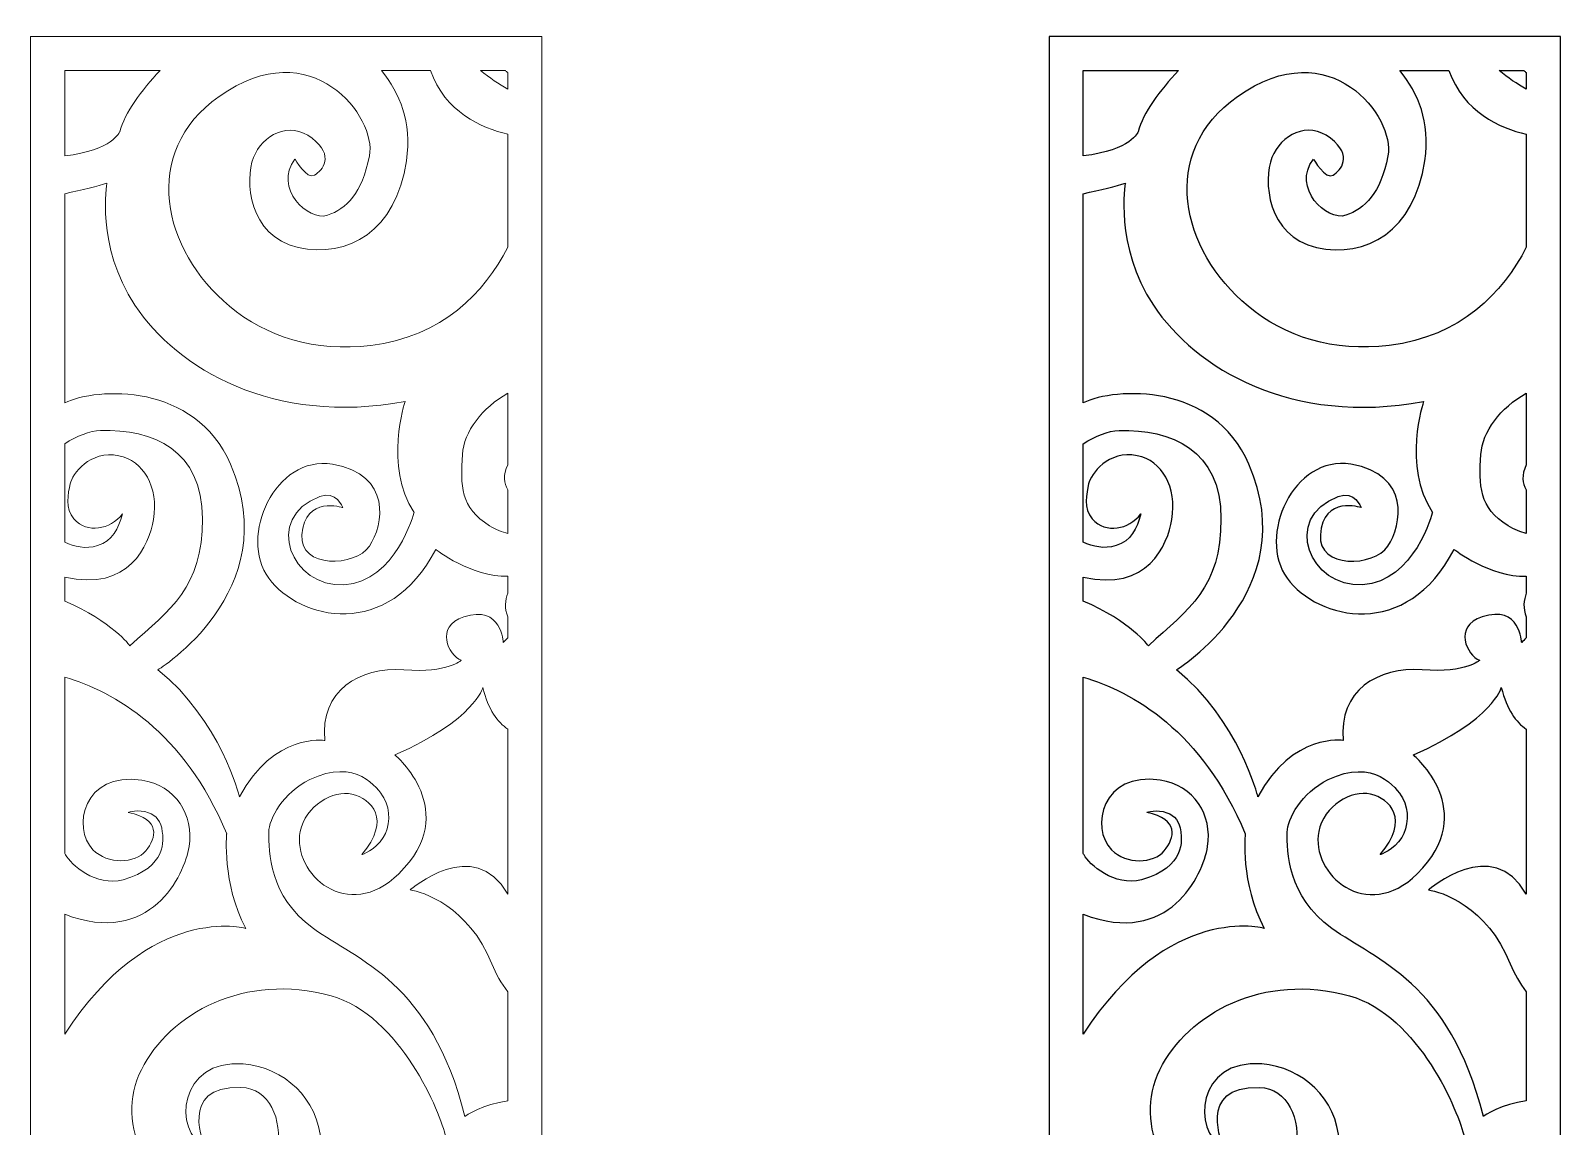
# Model space of a CAD drawing. Header units: centimetres. Extents: x 20.4 to 27.5, y -9.5 to 9.5.
# Drawn here: x 20.44 to 27.5, y 4.47 to 9.53 of the extents above; entities that cross this region are included whole.
import ezdxf

# ---------------------------------------------------------------- set-up
doc = ezdxf.new("R2010")
doc.units = ezdxf.units.CM
doc.header["$MEASUREMENT"] = 0
doc.layers.add('layer 1', color=7, linetype='Continuous')

msp = doc.modelspace()

# ---------------------------------------------------------------- linework, layer by layer
at = {"layer": 'layer 1', "color": 7, "lineweight": 9}
for points, knots in [([(20.43881, 9.5), (20.43881, 9.5), (22.79906, 9.5), (22.79906, 9.5), (22.79906, 9.5), (22.79906, 9.5), (22.79906, -9.49999), (22.79906, -9.49999), (22.79906, -9.49999), (22.79906, -9.49999), (20.43881, -9.49999), (20.43881, -9.49999), (20.43881, -9.49999), (20.43881, -9.49999), (20.43881, 9.5), (20.43881, 9.5)], [0, 0, 0, 0, 0.2, 0.2, 0.2, 0.2, 0.4, 0.4, 0.4, 0.4, 0.6, 0.6, 0.6, 0.6, 1, 1, 1, 1]), ([(22.05862, 9.34265), (22.14259, 9.23527), (22.19967, 9.10881), (22.17333, 8.9262), (22.17333, 8.9262), (22.12627, 8.59997), (21.90278, 8.47393), (21.67341, 8.52582), (21.67341, 8.52582), (21.44403, 8.57773), (21.42638, 8.83723), (21.46756, 8.94103), (21.46756, 8.94103), (21.50873, 9.04483), (21.63223, 9.11156), (21.7381, 9.03001), (21.7381, 9.03001), (21.84397, 8.94844), (21.78515, 8.88171), (21.74987, 8.85947), (21.74987, 8.85947), (21.71458, 8.83723), (21.6587, 8.93362), (21.6587, 8.93362), (21.6587, 8.93362), (21.55872, 8.80016), (21.72046, 8.64445), (21.80867, 8.67412), (21.80867, 8.67412), (21.8969, 8.70377), (21.96827, 8.77447), (22.00277, 8.94844), (22.00277, 8.94844), (22.03805, 9.12639), (21.7381, 9.52677), (21.30875, 9.22278), (21.30875, 9.22278), (20.94273, 8.96362), (21.04724, 8.51185), (21.35724, 8.25424), (21.35724, 8.25424), (21.52731, 8.11292), (21.75029, 8.04204), (22.00865, 8.07355), (22.00865, 8.07355), (22.34199, 8.11422), (22.53278, 8.31753), (22.64171, 8.5263), (22.64171, 8.5263), (22.64171, 8.5263), (22.64171, 9.04822), (22.64171, 9.04822), (22.64171, 9.04822), (22.51888, 9.07702), (22.35152, 9.1513), (22.28462, 9.34265), (22.28462, 9.34265), (22.28462, 9.34265), (22.05862, 9.34265), (22.05862, 9.34265)], [0, 0, 0, 0, 0.0625, 0.0625, 0.0625, 0.0625, 0.125, 0.125, 0.125, 0.125, 0.1875, 0.1875, 0.1875, 0.1875, 0.25, 0.25, 0.25, 0.25, 0.3125, 0.3125, 0.3125, 0.3125, 0.375, 0.375, 0.375, 0.375, 0.4375, 0.4375, 0.4375, 0.4375, 0.5, 0.5, 0.5, 0.5, 0.5625, 0.5625, 0.5625, 0.5625, 0.625, 0.625, 0.625, 0.625, 0.6875, 0.6875, 0.6875, 0.6875, 0.75, 0.75, 0.75, 0.75, 0.8125, 0.8125, 0.8125, 0.8125, 0.875, 0.875, 0.875, 0.875, 1, 1, 1, 1]), ([(20.59616, 8.94811), (20.81828, 8.97413), (20.85, 9.05966), (20.85, 9.05966), (20.85, 9.05966), (20.87327, 9.14764), (20.95048, 9.25005), (21.0364, 9.34265), (21.0364, 9.34265), (21.0364, 9.34265), (20.59616, 9.34265), (20.59616, 9.34265), (20.59616, 9.34265), (20.59616, 9.34265), (20.59616, 8.94811), (20.59616, 8.94811)], [0, 0, 0, 0, 0.2, 0.2, 0.2, 0.2, 0.4, 0.4, 0.4, 0.4, 0.6, 0.6, 0.6, 0.6, 1, 1, 1, 1]), ([(22.51577, 9.34265), (22.5575, 9.30853), (22.59983, 9.27986), (22.64171, 9.25594), (22.64171, 9.25594), (22.64171, 9.25594), (22.64171, 9.33287), (22.64171, 9.33287), (22.64171, 9.33287), (22.63766, 9.33619), (22.6338, 9.33945), (22.6301, 9.34265), (22.6301, 9.34265), (22.6301, 9.34265), (22.51577, 9.34265), (22.51577, 9.34265)], [0, 0, 0, 0, 0.2, 0.2, 0.2, 0.2, 0.4, 0.4, 0.4, 0.4, 0.6, 0.6, 0.6, 0.6, 1, 1, 1, 1]), ([(22.64171, 7.00775), (22.4744, 7.00286), (22.3086, 7.13193), (22.3086, 7.13193), (22.3086, 7.13193), (22.09099, 6.70931), (21.67929, 6.80569), (21.53813, 6.99847), (21.53813, 6.99847), (21.39698, 7.19124), (21.56754, 7.56937), (21.83221, 7.52489), (21.83221, 7.52489), (22.10922, 7.47833), (22.06747, 7.24315), (22.00277, 7.14675), (22.00277, 7.14675), (21.93807, 7.05037), (21.67929, 7.04296), (21.69105, 7.19866), (21.69105, 7.19866), (21.705, 7.38318), (21.87926, 7.3247), (21.87926, 7.3247), (21.87926, 7.3247), (21.87926, 7.3247), (21.84985, 7.40626), (21.77339, 7.3766), (21.77339, 7.3766), (21.51093, 7.2748), (21.64401, 6.95399), (21.88514, 6.96881), (21.88514, 6.96881), (22.12627, 6.98364), (22.20861, 7.30246), (22.20861, 7.30246), (22.20861, 7.30246), (22.06747, 7.51748), (22.16744, 7.81405), (22.16744, 7.81405), (22.16744, 7.81405), (21.55578, 7.70284), (21.11557, 7.96552), (20.92058, 8.25891), (20.92058, 8.25891), (20.73826, 8.53324), (20.7912, 8.8224), (20.7912, 8.8224), (20.7912, 8.8224), (20.75169, 8.80995), (20.67605, 8.79164), (20.59616, 8.77345), (20.59616, 8.77345), (20.59616, 8.77345), (20.59616, 7.80868), (20.59616, 7.80868), (20.59616, 7.80868), (20.74454, 7.87943), (21.19777, 7.90375), (21.36169, 7.52489), (21.36169, 7.52489), (21.61611, 6.93688), (21.02645, 6.57585), (21.02645, 6.57585), (21.02645, 6.57585), (21.31464, 6.346), (21.40286, 5.99011), (21.40286, 5.99011), (21.40286, 5.99011), (21.56166, 6.28669), (21.79692, 6.24963), (21.79692, 6.24963), (21.79692, 6.24963), (21.77339, 6.47946), (21.95572, 6.59067), (22.16157, 6.57585), (22.16157, 6.57585), (22.36741, 6.56103), (22.42623, 6.62034), (22.42623, 6.62034), (22.42623, 6.62034), (22.36741, 6.64258), (22.30271, 6.77604), (22.43799, 6.82053), (22.43799, 6.82053), (22.6133, 6.87818), (22.6203, 6.70189), (22.6203, 6.70189), (22.6203, 6.70189), (22.62529, 6.70817), (22.63308, 6.71564), (22.64171, 6.72311), (22.64171, 6.72311), (22.64171, 6.72311), (22.64171, 6.8207), (22.64171, 6.8207), (22.64171, 6.8207), (22.62475, 6.85864), (22.62978, 6.89766), (22.64171, 6.93057), (22.64171, 6.93057), (22.64171, 6.93057), (22.64171, 7.00775), (22.64171, 7.00775)], [0, 0, 0, 0, 0.037037, 0.037037, 0.037037, 0.037037, 0.0740741, 0.0740741, 0.0740741, 0.0740741, 0.1111111, 0.1111111, 0.1111111, 0.1111111, 0.1481481, 0.1481481, 0.1481481, 0.1481481, 0.1851852, 0.1851852, 0.1851852, 0.1851852, 0.2222222, 0.2222222, 0.2222222, 0.2222222, 0.2592593, 0.2592593, 0.2592593, 0.2592593, 0.2962963, 0.2962963, 0.2962963, 0.2962963, 0.3333333, 0.3333333, 0.3333333, 0.3333333, 0.3703704, 0.3703704, 0.3703704, 0.3703704, 0.4074074, 0.4074074, 0.4074074, 0.4074074, 0.4444444, 0.4444444, 0.4444444, 0.4444444, 0.4814815, 0.4814815, 0.4814815, 0.4814815, 0.5185185, 0.5185185, 0.5185185, 0.5185185, 0.5555556, 0.5555556, 0.5555556, 0.5555556, 0.5925926, 0.5925926, 0.5925926, 0.5925926, 0.6296296, 0.6296296, 0.6296296, 0.6296296, 0.6666667, 0.6666667, 0.6666667, 0.6666667, 0.7037037, 0.7037037, 0.7037037, 0.7037037, 0.7407407, 0.7407407, 0.7407407, 0.7407407, 0.7777778, 0.7777778, 0.7777778, 0.7777778, 0.8148148, 0.8148148, 0.8148148, 0.8148148, 0.8518519, 0.8518519, 0.8518519, 0.8518519, 0.8888889, 0.8888889, 0.8888889, 0.8888889, 0.9259259, 0.9259259, 0.9259259, 0.9259259, 1, 1, 1, 1]), ([(22.64171, 7.85305), (22.52238, 7.78496), (22.43883, 7.67665), (22.43211, 7.56937), (22.43211, 7.56937), (22.4232, 7.42711), (22.42208, 7.3229), (22.55735, 7.24135), (22.55735, 7.24135), (22.58705, 7.22344), (22.61503, 7.21174), (22.64171, 7.20538), (22.64171, 7.20538), (22.64171, 7.20538), (22.64171, 7.40759), (22.64171, 7.40759), (22.64171, 7.40759), (22.62389, 7.43556), (22.6182, 7.47573), (22.64171, 7.52278), (22.64171, 7.52278), (22.64171, 7.52278), (22.64171, 7.85305), (22.64171, 7.85305)], [0, 0, 0, 0, 0.1428571, 0.1428571, 0.1428571, 0.1428571, 0.2857143, 0.2857143, 0.2857143, 0.2857143, 0.4285714, 0.4285714, 0.4285714, 0.4285714, 0.5714286, 0.5714286, 0.5714286, 0.5714286, 0.7142857, 0.7142857, 0.7142857, 0.7142857, 1, 1, 1, 1]), ([(20.59616, 6.89335), (20.81562, 6.79948), (20.89706, 6.68707), (20.89706, 6.68707), (20.89706, 6.68707), (21.08527, 6.8576), (21.2323, 6.95399), (21.2323, 7.2728), (21.2323, 7.2728), (21.2323, 7.59162), (21.00292, 7.688), (20.76178, 7.6806), (20.76178, 7.6806), (20.71076, 7.67902), (20.65324, 7.65473), (20.59616, 7.61974), (20.59616, 7.61974), (20.59616, 7.61974), (20.59616, 7.16561), (20.59616, 7.16561), (20.59616, 7.16561), (20.64052, 7.14388), (20.69353, 7.13255), (20.74819, 7.14938), (20.74819, 7.14938), (20.81761, 7.17075), (20.84288, 7.22668), (20.86299, 7.29541), (20.86299, 7.29541), (20.80497, 7.2243), (20.70207, 7.20195), (20.63852, 7.27288), (20.63852, 7.27288), (20.5966, 7.31964), (20.61177, 7.39045), (20.62158, 7.43494), (20.62158, 7.43494), (20.63138, 7.47942), (20.71154, 7.59115), (20.84597, 7.56454), (20.84597, 7.56454), (20.95957, 7.54207), (21.03041, 7.42117), (21.00586, 7.27033), (21.00586, 7.27033), (20.98665, 7.15222), (20.89276, 6.93447), (20.59616, 7.00415), (20.59616, 7.00415), (20.59616, 7.00415), (20.59616, 6.89335), (20.59616, 6.89335)], [0, 0, 0, 0, 0.0714286, 0.0714286, 0.0714286, 0.0714286, 0.1428571, 0.1428571, 0.1428571, 0.1428571, 0.2142857, 0.2142857, 0.2142857, 0.2142857, 0.2857143, 0.2857143, 0.2857143, 0.2857143, 0.3571429, 0.3571429, 0.3571429, 0.3571429, 0.4285714, 0.4285714, 0.4285714, 0.4285714, 0.5, 0.5, 0.5, 0.5, 0.5714286, 0.5714286, 0.5714286, 0.5714286, 0.6428571, 0.6428571, 0.6428571, 0.6428571, 0.7142857, 0.7142857, 0.7142857, 0.7142857, 0.7857143, 0.7857143, 0.7857143, 0.7857143, 0.8571429, 0.8571429, 0.8571429, 0.8571429, 1, 1, 1, 1]), ([(20.59616, 4.89346), (20.99239, 5.50563), (21.43227, 5.38214), (21.43227, 5.38214), (21.43227, 5.38214), (21.32052, 5.58974), (21.34405, 5.81959), (21.34405, 5.81959), (21.34405, 5.81959), (21.14522, 6.2945), (20.82438, 6.47468), (20.59616, 6.54269), (20.59616, 6.54269), (20.59616, 6.54269), (20.59616, 5.72784), (20.59616, 5.72784), (20.59616, 5.72784), (20.59775, 5.72579), (20.59908, 5.72378), (20.60014, 5.72181), (20.60014, 5.72181), (20.62361, 5.67814), (20.73964, 5.57259), (20.86581, 5.6072), (20.86581, 5.6072), (21.07137, 5.66358), (21.05047, 5.79652), (21.04685, 5.82864), (21.04685, 5.82864), (21.04135, 5.87746), (21.01915, 5.9028), (20.98315, 5.91626), (20.98315, 5.91626), (20.9369, 5.93356), (20.88975, 5.91763), (20.88975, 5.91763), (20.88975, 5.91763), (21.04179, 5.88691), (21.01885, 5.79974), (20.97082, 5.74086), (20.97082, 5.74086), (20.92159, 5.68055), (20.79462, 5.67626), (20.72674, 5.74553), (20.72674, 5.74553), (20.62831, 5.84593), (20.68128, 6.10677), (20.95183, 6.06684), (20.95183, 6.06684), (21.10768, 6.04386), (21.19407, 5.90485), (21.17054, 5.76027), (21.17054, 5.76027), (21.14897, 5.62767), (20.99376, 5.29564), (20.59616, 5.4474), (20.59616, 5.4474), (20.59616, 5.4474), (20.59616, 4.89346), (20.59616, 4.89346)], [0, 0, 0, 0, 0.0625, 0.0625, 0.0625, 0.0625, 0.125, 0.125, 0.125, 0.125, 0.1875, 0.1875, 0.1875, 0.1875, 0.25, 0.25, 0.25, 0.25, 0.3125, 0.3125, 0.3125, 0.3125, 0.375, 0.375, 0.375, 0.375, 0.4375, 0.4375, 0.4375, 0.4375, 0.5, 0.5, 0.5, 0.5, 0.5625, 0.5625, 0.5625, 0.5625, 0.625, 0.625, 0.625, 0.625, 0.6875, 0.6875, 0.6875, 0.6875, 0.75, 0.75, 0.75, 0.75, 0.8125, 0.8125, 0.8125, 0.8125, 0.875, 0.875, 0.875, 0.875, 1, 1, 1, 1]), ([(22.64171, 6.30194), (22.59434, 6.33374), (22.55144, 6.39207), (22.52621, 6.4943), (22.52621, 6.4943), (22.52621, 6.4943), (22.49092, 6.346), (22.12039, 6.1829), (22.12039, 6.1829), (22.12039, 6.1829), (22.43211, 5.92339), (22.13804, 5.63423), (22.13804, 5.63423), (21.90472, 5.40481), (21.64549, 5.63277), (21.68345, 5.82933), (21.68345, 5.82933), (21.70631, 5.94768), (21.83652, 6.02272), (21.92226, 6.00244), (21.92226, 6.00244), (22.01228, 5.98116), (22.10597, 5.88556), (21.96747, 5.7232), (21.96747, 5.7232), (21.96747, 5.7232), (22.03075, 5.74225), (22.06683, 5.80186), (22.06683, 5.80186), (22.09478, 5.84805), (22.10407, 5.92746), (22.06985, 5.98496), (22.06985, 5.98496), (22.04231, 6.03124), (21.93865, 6.17147), (21.72707, 6.06927), (21.72707, 6.06927), (21.60397, 6.00983), (21.53813, 5.88506), (21.53813, 5.827), (21.53813, 5.827), (21.53813, 5.73803), (21.53813, 5.53043), (21.74398, 5.38214), (21.74398, 5.38214), (21.94983, 5.23386), (22.28507, 5.13746), (22.44387, 4.51466), (22.44387, 4.51466), (22.44387, 4.51466), (22.5302, 4.57416), (22.64171, 4.58577), (22.64171, 4.58577), (22.64171, 4.58577), (22.64171, 5.08969), (22.64171, 5.08969), (22.64171, 5.08969), (22.61177, 5.12905), (22.58595, 5.1722), (22.56739, 5.21902), (22.56739, 5.21902), (22.46152, 5.48594), (22.24391, 5.55267), (22.19097, 5.56009), (22.19097, 5.56009), (22.19097, 5.56009), (22.48533, 5.81843), (22.64171, 5.53965), (22.64171, 5.53965), (22.64171, 5.53965), (22.64171, 6.30194), (22.64171, 6.30194)], [0, 0, 0, 0, 0.0526316, 0.0526316, 0.0526316, 0.0526316, 0.1052632, 0.1052632, 0.1052632, 0.1052632, 0.1578947, 0.1578947, 0.1578947, 0.1578947, 0.2105263, 0.2105263, 0.2105263, 0.2105263, 0.2631579, 0.2631579, 0.2631579, 0.2631579, 0.3157895, 0.3157895, 0.3157895, 0.3157895, 0.3684211, 0.3684211, 0.3684211, 0.3684211, 0.4210526, 0.4210526, 0.4210526, 0.4210526, 0.4736842, 0.4736842, 0.4736842, 0.4736842, 0.5263158, 0.5263158, 0.5263158, 0.5263158, 0.5789474, 0.5789474, 0.5789474, 0.5789474, 0.6315789, 0.6315789, 0.6315789, 0.6315789, 0.6842105, 0.6842105, 0.6842105, 0.6842105, 0.7368421, 0.7368421, 0.7368421, 0.7368421, 0.7894737, 0.7894737, 0.7894737, 0.7894737, 0.8421053, 0.8421053, 0.8421053, 0.8421053, 0.8947368, 0.8947368, 0.8947368, 0.8947368, 1, 1, 1, 1]), ([(20.59616, 3.59525), (20.72815, 3.82933), (21.04105, 3.75674), (21.12643, 3.59528), (21.12643, 3.59528), (21.22054, 3.41733), (21.06174, 3.26904), (20.94999, 3.26163), (20.94999, 3.26163), (20.83825, 3.25421), (20.69709, 3.38027), (20.7912, 3.52113), (20.7912, 3.52113), (20.8853, 3.662), (20.99704, 3.51373), (20.99704, 3.51373), (20.99704, 3.51373), (20.96176, 3.64718), (20.72062, 3.69167), (20.67945, 3.46182), (20.67945, 3.46182), (20.61532, 3.10385), (21.02645, 3.09853), (21.02645, 3.09853), (21.02645, 3.09853), (21.17936, 3.25421), (21.34994, 3.32836), (21.34994, 3.32836), (21.34994, 3.32836), (21.22642, 3.68425), (21.7381, 3.68425), (21.7381, 3.68425), (21.7381, 3.68425), (21.7381, 3.68425), (21.74851, 3.70848), (21.7765, 3.74005), (21.7765, 3.74005), (21.80439, 3.7715), (21.84985, 3.81029), (21.84985, 3.81029), (21.84985, 3.81029), (21.63812, 3.80288), (21.73222, 4.06238), (21.87338, 4.0179), (21.87338, 4.0179), (22.1336, 3.93589), (21.98512, 3.70649), (21.98512, 3.70649), (21.98512, 3.70649), (22.09099, 3.75098), (22.25567, 3.63235), (22.25567, 3.63235), (22.25567, 3.63235), (22.32624, 3.68425), (22.38506, 3.66943), (22.38506, 3.66943), (22.38506, 3.66943), (22.38506, 3.75098), (22.47916, 3.83253), (22.47916, 3.83253), (22.47916, 3.83253), (22.16157, 4.04756), (22.35565, 4.41828), (22.35565, 4.41828), (22.35565, 4.41828), (22.33212, 4.52949), (22.14532, 4.98202), (21.82632, 5.07074), (21.82632, 5.07074), (21.42638, 5.18195), (21.07938, 4.98918), (20.94999, 4.72968), (20.94999, 4.72968), (20.8241, 4.47718), (20.9794, 4.14394), (21.30287, 4.10687), (21.30287, 4.10687), (21.62931, 4.06946), (21.67975, 4.64072), (21.40874, 4.64812), (21.40874, 4.64812), (21.11468, 4.65616), (21.24407, 4.37379), (21.24407, 4.37379), (21.24407, 4.37379), (21.09595, 4.44423), (21.12035, 4.78103), (21.42023, 4.7568), (21.42023, 4.7568), (21.60932, 4.74152), (21.766, 4.5969), (21.77926, 4.39603), (21.77926, 4.39603), (21.80867, 3.95117), (21.4205, 3.79547), (21.10878, 3.83253), (21.10878, 3.83253), (20.91811, 3.85522), (20.72527, 4.02216), (20.59616, 4.17554), (20.59616, 4.17554), (20.59616, 4.17554), (20.59616, 3.59525), (20.59616, 3.59525)], [0, 0, 0, 0, 0.037037, 0.037037, 0.037037, 0.037037, 0.0740741, 0.0740741, 0.0740741, 0.0740741, 0.1111111, 0.1111111, 0.1111111, 0.1111111, 0.1481481, 0.1481481, 0.1481481, 0.1481481, 0.1851852, 0.1851852, 0.1851852, 0.1851852, 0.2222222, 0.2222222, 0.2222222, 0.2222222, 0.2592593, 0.2592593, 0.2592593, 0.2592593, 0.2962963, 0.2962963, 0.2962963, 0.2962963, 0.3333333, 0.3333333, 0.3333333, 0.3333333, 0.3703704, 0.3703704, 0.3703704, 0.3703704, 0.4074074, 0.4074074, 0.4074074, 0.4074074, 0.4444444, 0.4444444, 0.4444444, 0.4444444, 0.4814815, 0.4814815, 0.4814815, 0.4814815, 0.5185185, 0.5185185, 0.5185185, 0.5185185, 0.5555556, 0.5555556, 0.5555556, 0.5555556, 0.5925926, 0.5925926, 0.5925926, 0.5925926, 0.6296296, 0.6296296, 0.6296296, 0.6296296, 0.6666667, 0.6666667, 0.6666667, 0.6666667, 0.7037037, 0.7037037, 0.7037037, 0.7037037, 0.7407407, 0.7407407, 0.7407407, 0.7407407, 0.7777778, 0.7777778, 0.7777778, 0.7777778, 0.8148148, 0.8148148, 0.8148148, 0.8148148, 0.8518519, 0.8518519, 0.8518519, 0.8518519, 0.8888889, 0.8888889, 0.8888889, 0.8888889, 0.9259259, 0.9259259, 0.9259259, 0.9259259, 1, 1, 1, 1])]:
    msp.add_open_spline(points, degree=3, knots=knots, dxfattribs=at)
at = {"layer": 'layer 1', "color": 250}
for points, knots in [([(25.13975, 9.5), (25.13975, 9.5), (27.5, 9.5), (27.5, 9.5), (27.5, 9.5), (27.5, 9.5), (27.5, -9.49999), (27.5, -9.49999), (27.5, -9.49999), (27.5, -9.49999), (25.13975, -9.49999), (25.13975, -9.49999), (25.13975, -9.49999), (25.13975, -9.49999), (25.13975, 9.5), (25.13975, 9.5)], [0, 0, 0, 0, 0.2, 0.2, 0.2, 0.2, 0.4, 0.4, 0.4, 0.4, 0.6, 0.6, 0.6, 0.6, 1, 1, 1, 1]), ([(26.75956, 9.34265), (26.84353, 9.23527), (26.90061, 9.10881), (26.87427, 8.9262), (26.87427, 8.9262), (26.82721, 8.59997), (26.60372, 8.47393), (26.37435, 8.52582), (26.37435, 8.52582), (26.14497, 8.57773), (26.12732, 8.83723), (26.1685, 8.94103), (26.1685, 8.94103), (26.20967, 9.04483), (26.33317, 9.11156), (26.43904, 9.03001), (26.43904, 9.03001), (26.54491, 8.94844), (26.48609, 8.88171), (26.45081, 8.85947), (26.45081, 8.85947), (26.41552, 8.83723), (26.35964, 8.93362), (26.35964, 8.93362), (26.35964, 8.93362), (26.25966, 8.80016), (26.4214, 8.64445), (26.50961, 8.67412), (26.50961, 8.67412), (26.59784, 8.70377), (26.66921, 8.77447), (26.70371, 8.94844), (26.70371, 8.94844), (26.73899, 9.12639), (26.43904, 9.52677), (26.00969, 9.22278), (26.00969, 9.22278), (25.64367, 8.96362), (25.74818, 8.51185), (26.05818, 8.25424), (26.05818, 8.25424), (26.22825, 8.11292), (26.45123, 8.04204), (26.70959, 8.07355), (26.70959, 8.07355), (27.04293, 8.11422), (27.23372, 8.31753), (27.34265, 8.5263), (27.34265, 8.5263), (27.34265, 8.5263), (27.34265, 9.04822), (27.34265, 9.04822), (27.34265, 9.04822), (27.21982, 9.07702), (27.05246, 9.1513), (26.98556, 9.34265), (26.98556, 9.34265), (26.98556, 9.34265), (26.75956, 9.34265), (26.75956, 9.34265)], [0, 0, 0, 0, 0.0625, 0.0625, 0.0625, 0.0625, 0.125, 0.125, 0.125, 0.125, 0.1875, 0.1875, 0.1875, 0.1875, 0.25, 0.25, 0.25, 0.25, 0.3125, 0.3125, 0.3125, 0.3125, 0.375, 0.375, 0.375, 0.375, 0.4375, 0.4375, 0.4375, 0.4375, 0.5, 0.5, 0.5, 0.5, 0.5625, 0.5625, 0.5625, 0.5625, 0.625, 0.625, 0.625, 0.625, 0.6875, 0.6875, 0.6875, 0.6875, 0.75, 0.75, 0.75, 0.75, 0.8125, 0.8125, 0.8125, 0.8125, 0.875, 0.875, 0.875, 0.875, 1, 1, 1, 1]), ([(25.2971, 8.94811), (25.51922, 8.97413), (25.55094, 9.05966), (25.55094, 9.05966), (25.55094, 9.05966), (25.57421, 9.14764), (25.65142, 9.25005), (25.73734, 9.34265), (25.73734, 9.34265), (25.73734, 9.34265), (25.2971, 9.34265), (25.2971, 9.34265), (25.2971, 9.34265), (25.2971, 9.34265), (25.2971, 8.94811), (25.2971, 8.94811)], [0, 0, 0, 0, 0.2, 0.2, 0.2, 0.2, 0.4, 0.4, 0.4, 0.4, 0.6, 0.6, 0.6, 0.6, 1, 1, 1, 1]), ([(27.21671, 9.34265), (27.25844, 9.30853), (27.30077, 9.27986), (27.34265, 9.25594), (27.34265, 9.25594), (27.34265, 9.25594), (27.34265, 9.33287), (27.34265, 9.33287), (27.34265, 9.33287), (27.3386, 9.33619), (27.33474, 9.33945), (27.33104, 9.34265), (27.33104, 9.34265), (27.33104, 9.34265), (27.21671, 9.34265), (27.21671, 9.34265)], [0, 0, 0, 0, 0.2, 0.2, 0.2, 0.2, 0.4, 0.4, 0.4, 0.4, 0.6, 0.6, 0.6, 0.6, 1, 1, 1, 1]), ([(27.34265, 7.00775), (27.17534, 7.00286), (27.00954, 7.13193), (27.00954, 7.13193), (27.00954, 7.13193), (26.79193, 6.70931), (26.38023, 6.80569), (26.23907, 6.99847), (26.23907, 6.99847), (26.09792, 7.19124), (26.26848, 7.56937), (26.53315, 7.52489), (26.53315, 7.52489), (26.81016, 7.47833), (26.76841, 7.24315), (26.70371, 7.14675), (26.70371, 7.14675), (26.63901, 7.05037), (26.38023, 7.04296), (26.39199, 7.19866), (26.39199, 7.19866), (26.40594, 7.38318), (26.5802, 7.3247), (26.5802, 7.3247), (26.5802, 7.3247), (26.5802, 7.3247), (26.55079, 7.40626), (26.47433, 7.3766), (26.47433, 7.3766), (26.21187, 7.2748), (26.34495, 6.95399), (26.58608, 6.96881), (26.58608, 6.96881), (26.82721, 6.98364), (26.90955, 7.30246), (26.90955, 7.30246), (26.90955, 7.30246), (26.76841, 7.51748), (26.86838, 7.81405), (26.86838, 7.81405), (26.86838, 7.81405), (26.25672, 7.70284), (25.81651, 7.96552), (25.62152, 8.25891), (25.62152, 8.25891), (25.4392, 8.53324), (25.49214, 8.8224), (25.49214, 8.8224), (25.49214, 8.8224), (25.45263, 8.80995), (25.37699, 8.79164), (25.2971, 8.77345), (25.2971, 8.77345), (25.2971, 8.77345), (25.2971, 7.80868), (25.2971, 7.80868), (25.2971, 7.80868), (25.44548, 7.87943), (25.89871, 7.90375), (26.06263, 7.52489), (26.06263, 7.52489), (26.31705, 6.93688), (25.72739, 6.57585), (25.72739, 6.57585), (25.72739, 6.57585), (26.01558, 6.346), (26.1038, 5.99011), (26.1038, 5.99011), (26.1038, 5.99011), (26.2626, 6.28669), (26.49786, 6.24963), (26.49786, 6.24963), (26.49786, 6.24963), (26.47433, 6.47946), (26.65666, 6.59067), (26.86251, 6.57585), (26.86251, 6.57585), (27.06835, 6.56103), (27.12717, 6.62034), (27.12717, 6.62034), (27.12717, 6.62034), (27.06835, 6.64258), (27.00365, 6.77604), (27.13893, 6.82053), (27.13893, 6.82053), (27.31424, 6.87818), (27.32124, 6.70189), (27.32124, 6.70189), (27.32124, 6.70189), (27.32623, 6.70817), (27.33402, 6.71564), (27.34265, 6.72311), (27.34265, 6.72311), (27.34265, 6.72311), (27.34265, 6.8207), (27.34265, 6.8207), (27.34265, 6.8207), (27.32569, 6.85864), (27.33072, 6.89766), (27.34265, 6.93057), (27.34265, 6.93057), (27.34265, 6.93057), (27.34265, 7.00775), (27.34265, 7.00775)], [0, 0, 0, 0, 0.037037, 0.037037, 0.037037, 0.037037, 0.0740741, 0.0740741, 0.0740741, 0.0740741, 0.1111111, 0.1111111, 0.1111111, 0.1111111, 0.1481481, 0.1481481, 0.1481481, 0.1481481, 0.1851852, 0.1851852, 0.1851852, 0.1851852, 0.2222222, 0.2222222, 0.2222222, 0.2222222, 0.2592593, 0.2592593, 0.2592593, 0.2592593, 0.2962963, 0.2962963, 0.2962963, 0.2962963, 0.3333333, 0.3333333, 0.3333333, 0.3333333, 0.3703704, 0.3703704, 0.3703704, 0.3703704, 0.4074074, 0.4074074, 0.4074074, 0.4074074, 0.4444444, 0.4444444, 0.4444444, 0.4444444, 0.4814815, 0.4814815, 0.4814815, 0.4814815, 0.5185185, 0.5185185, 0.5185185, 0.5185185, 0.5555556, 0.5555556, 0.5555556, 0.5555556, 0.5925926, 0.5925926, 0.5925926, 0.5925926, 0.6296296, 0.6296296, 0.6296296, 0.6296296, 0.6666667, 0.6666667, 0.6666667, 0.6666667, 0.7037037, 0.7037037, 0.7037037, 0.7037037, 0.7407407, 0.7407407, 0.7407407, 0.7407407, 0.7777778, 0.7777778, 0.7777778, 0.7777778, 0.8148148, 0.8148148, 0.8148148, 0.8148148, 0.8518519, 0.8518519, 0.8518519, 0.8518519, 0.8888889, 0.8888889, 0.8888889, 0.8888889, 0.9259259, 0.9259259, 0.9259259, 0.9259259, 1, 1, 1, 1]), ([(27.34265, 7.85305), (27.22332, 7.78496), (27.13977, 7.67665), (27.13305, 7.56937), (27.13305, 7.56937), (27.12414, 7.42711), (27.12302, 7.3229), (27.25829, 7.24135), (27.25829, 7.24135), (27.28799, 7.22344), (27.31597, 7.21174), (27.34265, 7.20538), (27.34265, 7.20538), (27.34265, 7.20538), (27.34265, 7.40759), (27.34265, 7.40759), (27.34265, 7.40759), (27.32483, 7.43556), (27.31914, 7.47573), (27.34265, 7.52278), (27.34265, 7.52278), (27.34265, 7.52278), (27.34265, 7.85305), (27.34265, 7.85305)], [0, 0, 0, 0, 0.1428571, 0.1428571, 0.1428571, 0.1428571, 0.2857143, 0.2857143, 0.2857143, 0.2857143, 0.4285714, 0.4285714, 0.4285714, 0.4285714, 0.5714286, 0.5714286, 0.5714286, 0.5714286, 0.7142857, 0.7142857, 0.7142857, 0.7142857, 1, 1, 1, 1]), ([(25.2971, 6.89335), (25.51656, 6.79948), (25.598, 6.68707), (25.598, 6.68707), (25.598, 6.68707), (25.78621, 6.8576), (25.93324, 6.95399), (25.93324, 7.2728), (25.93324, 7.2728), (25.93324, 7.59162), (25.70386, 7.688), (25.46272, 7.6806), (25.46272, 7.6806), (25.4117, 7.67902), (25.35418, 7.65473), (25.2971, 7.61974), (25.2971, 7.61974), (25.2971, 7.61974), (25.2971, 7.16561), (25.2971, 7.16561), (25.2971, 7.16561), (25.34146, 7.14388), (25.39447, 7.13255), (25.44913, 7.14938), (25.44913, 7.14938), (25.51855, 7.17075), (25.54382, 7.22668), (25.56393, 7.29541), (25.56393, 7.29541), (25.50591, 7.2243), (25.40301, 7.20195), (25.33946, 7.27288), (25.33946, 7.27288), (25.29754, 7.31964), (25.31271, 7.39045), (25.32252, 7.43494), (25.32252, 7.43494), (25.33232, 7.47942), (25.41248, 7.59115), (25.54691, 7.56454), (25.54691, 7.56454), (25.66051, 7.54207), (25.73135, 7.42117), (25.7068, 7.27033), (25.7068, 7.27033), (25.68759, 7.15222), (25.5937, 6.93447), (25.2971, 7.00415), (25.2971, 7.00415), (25.2971, 7.00415), (25.2971, 6.89335), (25.2971, 6.89335)], [0, 0, 0, 0, 0.0714286, 0.0714286, 0.0714286, 0.0714286, 0.1428571, 0.1428571, 0.1428571, 0.1428571, 0.2142857, 0.2142857, 0.2142857, 0.2142857, 0.2857143, 0.2857143, 0.2857143, 0.2857143, 0.3571429, 0.3571429, 0.3571429, 0.3571429, 0.4285714, 0.4285714, 0.4285714, 0.4285714, 0.5, 0.5, 0.5, 0.5, 0.5714286, 0.5714286, 0.5714286, 0.5714286, 0.6428571, 0.6428571, 0.6428571, 0.6428571, 0.7142857, 0.7142857, 0.7142857, 0.7142857, 0.7857143, 0.7857143, 0.7857143, 0.7857143, 0.8571429, 0.8571429, 0.8571429, 0.8571429, 1, 1, 1, 1]), ([(25.2971, 4.89346), (25.69333, 5.50563), (26.13321, 5.38214), (26.13321, 5.38214), (26.13321, 5.38214), (26.02146, 5.58974), (26.04499, 5.81959), (26.04499, 5.81959), (26.04499, 5.81959), (25.84616, 6.2945), (25.52532, 6.47468), (25.2971, 6.54269), (25.2971, 6.54269), (25.2971, 6.54269), (25.2971, 5.72784), (25.2971, 5.72784), (25.2971, 5.72784), (25.29869, 5.72579), (25.30002, 5.72378), (25.30108, 5.72181), (25.30108, 5.72181), (25.32455, 5.67814), (25.44058, 5.57259), (25.56675, 5.6072), (25.56675, 5.6072), (25.77231, 5.66358), (25.75141, 5.79652), (25.74779, 5.82864), (25.74779, 5.82864), (25.74229, 5.87746), (25.72009, 5.9028), (25.68409, 5.91626), (25.68409, 5.91626), (25.63784, 5.93356), (25.59069, 5.91763), (25.59069, 5.91763), (25.59069, 5.91763), (25.74273, 5.88691), (25.71979, 5.79974), (25.67176, 5.74086), (25.67176, 5.74086), (25.62253, 5.68055), (25.49556, 5.67626), (25.42768, 5.74553), (25.42768, 5.74553), (25.32925, 5.84593), (25.38222, 6.10677), (25.65277, 6.06684), (25.65277, 6.06684), (25.80862, 6.04386), (25.89501, 5.90485), (25.87148, 5.76027), (25.87148, 5.76027), (25.84991, 5.62767), (25.6947, 5.29564), (25.2971, 5.4474), (25.2971, 5.4474), (25.2971, 5.4474), (25.2971, 4.89346), (25.2971, 4.89346)], [0, 0, 0, 0, 0.0625, 0.0625, 0.0625, 0.0625, 0.125, 0.125, 0.125, 0.125, 0.1875, 0.1875, 0.1875, 0.1875, 0.25, 0.25, 0.25, 0.25, 0.3125, 0.3125, 0.3125, 0.3125, 0.375, 0.375, 0.375, 0.375, 0.4375, 0.4375, 0.4375, 0.4375, 0.5, 0.5, 0.5, 0.5, 0.5625, 0.5625, 0.5625, 0.5625, 0.625, 0.625, 0.625, 0.625, 0.6875, 0.6875, 0.6875, 0.6875, 0.75, 0.75, 0.75, 0.75, 0.8125, 0.8125, 0.8125, 0.8125, 0.875, 0.875, 0.875, 0.875, 1, 1, 1, 1]), ([(27.34265, 6.30194), (27.29528, 6.33374), (27.25238, 6.39207), (27.22715, 6.4943), (27.22715, 6.4943), (27.22715, 6.4943), (27.19186, 6.346), (26.82133, 6.1829), (26.82133, 6.1829), (26.82133, 6.1829), (27.13305, 5.92339), (26.83898, 5.63423), (26.83898, 5.63423), (26.60566, 5.40481), (26.34643, 5.63277), (26.38439, 5.82933), (26.38439, 5.82933), (26.40725, 5.94768), (26.53746, 6.02272), (26.6232, 6.00244), (26.6232, 6.00244), (26.71322, 5.98116), (26.80691, 5.88556), (26.66841, 5.7232), (26.66841, 5.7232), (26.66841, 5.7232), (26.73169, 5.74225), (26.76777, 5.80186), (26.76777, 5.80186), (26.79572, 5.84805), (26.80501, 5.92746), (26.77079, 5.98496), (26.77079, 5.98496), (26.74325, 6.03124), (26.63959, 6.17147), (26.42801, 6.06927), (26.42801, 6.06927), (26.30491, 6.00983), (26.23907, 5.88506), (26.23907, 5.827), (26.23907, 5.827), (26.23907, 5.73803), (26.23907, 5.53043), (26.44492, 5.38214), (26.44492, 5.38214), (26.65077, 5.23386), (26.98601, 5.13746), (27.14481, 4.51466), (27.14481, 4.51466), (27.14481, 4.51466), (27.23114, 4.57416), (27.34265, 4.58577), (27.34265, 4.58577), (27.34265, 4.58577), (27.34265, 5.08969), (27.34265, 5.08969), (27.34265, 5.08969), (27.31271, 5.12905), (27.28689, 5.1722), (27.26833, 5.21902), (27.26833, 5.21902), (27.16246, 5.48594), (26.94485, 5.55267), (26.89191, 5.56009), (26.89191, 5.56009), (26.89191, 5.56009), (27.18627, 5.81843), (27.34265, 5.53965), (27.34265, 5.53965), (27.34265, 5.53965), (27.34265, 6.30194), (27.34265, 6.30194)], [0, 0, 0, 0, 0.0526316, 0.0526316, 0.0526316, 0.0526316, 0.1052632, 0.1052632, 0.1052632, 0.1052632, 0.1578947, 0.1578947, 0.1578947, 0.1578947, 0.2105263, 0.2105263, 0.2105263, 0.2105263, 0.2631579, 0.2631579, 0.2631579, 0.2631579, 0.3157895, 0.3157895, 0.3157895, 0.3157895, 0.3684211, 0.3684211, 0.3684211, 0.3684211, 0.4210526, 0.4210526, 0.4210526, 0.4210526, 0.4736842, 0.4736842, 0.4736842, 0.4736842, 0.5263158, 0.5263158, 0.5263158, 0.5263158, 0.5789474, 0.5789474, 0.5789474, 0.5789474, 0.6315789, 0.6315789, 0.6315789, 0.6315789, 0.6842105, 0.6842105, 0.6842105, 0.6842105, 0.7368421, 0.7368421, 0.7368421, 0.7368421, 0.7894737, 0.7894737, 0.7894737, 0.7894737, 0.8421053, 0.8421053, 0.8421053, 0.8421053, 0.8947368, 0.8947368, 0.8947368, 0.8947368, 1, 1, 1, 1]), ([(25.2971, 3.59525), (25.42909, 3.82933), (25.74199, 3.75674), (25.82737, 3.59528), (25.82737, 3.59528), (25.92148, 3.41733), (25.76268, 3.26904), (25.65093, 3.26163), (25.65093, 3.26163), (25.53919, 3.25421), (25.39803, 3.38027), (25.49214, 3.52113), (25.49214, 3.52113), (25.58624, 3.662), (25.69798, 3.51373), (25.69798, 3.51373), (25.69798, 3.51373), (25.6627, 3.64718), (25.42156, 3.69167), (25.38039, 3.46182), (25.38039, 3.46182), (25.31626, 3.10385), (25.72739, 3.09853), (25.72739, 3.09853), (25.72739, 3.09853), (25.8803, 3.25421), (26.05088, 3.32836), (26.05088, 3.32836), (26.05088, 3.32836), (25.92736, 3.68425), (26.43904, 3.68425), (26.43904, 3.68425), (26.43904, 3.68425), (26.43904, 3.68425), (26.44945, 3.70848), (26.47744, 3.74005), (26.47744, 3.74005), (26.50533, 3.7715), (26.55079, 3.81029), (26.55079, 3.81029), (26.55079, 3.81029), (26.33906, 3.80288), (26.43316, 4.06238), (26.57432, 4.0179), (26.57432, 4.0179), (26.83454, 3.93589), (26.68606, 3.70649), (26.68606, 3.70649), (26.68606, 3.70649), (26.79193, 3.75098), (26.95661, 3.63235), (26.95661, 3.63235), (26.95661, 3.63235), (27.02718, 3.68425), (27.086, 3.66943), (27.086, 3.66943), (27.086, 3.66943), (27.086, 3.75098), (27.1801, 3.83253), (27.1801, 3.83253), (27.1801, 3.83253), (26.86251, 4.04756), (27.05659, 4.41828), (27.05659, 4.41828), (27.05659, 4.41828), (27.03306, 4.52949), (26.84626, 4.98202), (26.52726, 5.07074), (26.52726, 5.07074), (26.12732, 5.18195), (25.78032, 4.98918), (25.65093, 4.72968), (25.65093, 4.72968), (25.52504, 4.47718), (25.68034, 4.14394), (26.00381, 4.10687), (26.00381, 4.10687), (26.33025, 4.06946), (26.38069, 4.64072), (26.10968, 4.64812), (26.10968, 4.64812), (25.81562, 4.65616), (25.94501, 4.37379), (25.94501, 4.37379), (25.94501, 4.37379), (25.79689, 4.44423), (25.82129, 4.78103), (26.12117, 4.7568), (26.12117, 4.7568), (26.31026, 4.74152), (26.46694, 4.5969), (26.4802, 4.39603), (26.4802, 4.39603), (26.50961, 3.95117), (26.12144, 3.79547), (25.80972, 3.83253), (25.80972, 3.83253), (25.61905, 3.85522), (25.42621, 4.02216), (25.2971, 4.17554), (25.2971, 4.17554), (25.2971, 4.17554), (25.2971, 3.59525), (25.2971, 3.59525)], [0, 0, 0, 0, 0.037037, 0.037037, 0.037037, 0.037037, 0.0740741, 0.0740741, 0.0740741, 0.0740741, 0.1111111, 0.1111111, 0.1111111, 0.1111111, 0.1481481, 0.1481481, 0.1481481, 0.1481481, 0.1851852, 0.1851852, 0.1851852, 0.1851852, 0.2222222, 0.2222222, 0.2222222, 0.2222222, 0.2592593, 0.2592593, 0.2592593, 0.2592593, 0.2962963, 0.2962963, 0.2962963, 0.2962963, 0.3333333, 0.3333333, 0.3333333, 0.3333333, 0.3703704, 0.3703704, 0.3703704, 0.3703704, 0.4074074, 0.4074074, 0.4074074, 0.4074074, 0.4444444, 0.4444444, 0.4444444, 0.4444444, 0.4814815, 0.4814815, 0.4814815, 0.4814815, 0.5185185, 0.5185185, 0.5185185, 0.5185185, 0.5555556, 0.5555556, 0.5555556, 0.5555556, 0.5925926, 0.5925926, 0.5925926, 0.5925926, 0.6296296, 0.6296296, 0.6296296, 0.6296296, 0.6666667, 0.6666667, 0.6666667, 0.6666667, 0.7037037, 0.7037037, 0.7037037, 0.7037037, 0.7407407, 0.7407407, 0.7407407, 0.7407407, 0.7777778, 0.7777778, 0.7777778, 0.7777778, 0.8148148, 0.8148148, 0.8148148, 0.8148148, 0.8518519, 0.8518519, 0.8518519, 0.8518519, 0.8888889, 0.8888889, 0.8888889, 0.8888889, 0.9259259, 0.9259259, 0.9259259, 0.9259259, 1, 1, 1, 1])]:
    msp.add_open_spline(points, degree=3, knots=knots, dxfattribs=at)

doc.saveas('drawing.dxf')
